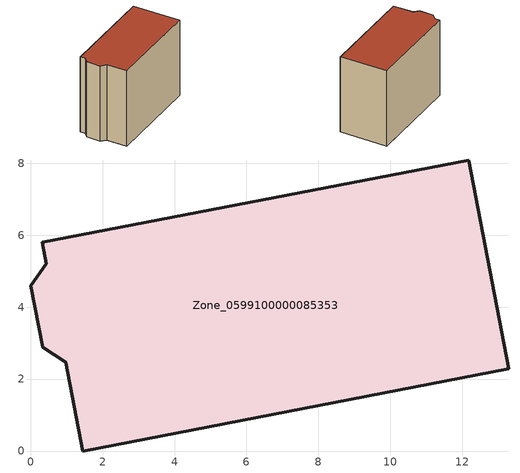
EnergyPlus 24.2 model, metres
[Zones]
Zone_0599100000085353
 floor ground (C_G): 12.18,8.09 13.29,2.29 1.44,0 0.97,2.47 0.33,2.88 0,4.59 0.44,5.21 0.33,5.81 z0
 wall outside (C_F): 0,4.59 0.33,2.88 0.97,2.47 1.44,0 13.29,2.29 12.18,8.09 0.33,5.81 0.44,5.21 0,4.59 z0:9.94
 roof outside (C_R): 12.18,8.09 0.33,5.81 0.44,5.21 0,4.59 0.33,2.88 0.97,2.47 1.44,0 13.29,2.29 z9.94
[BUILDING]
Pand.0599100000085353: North Axis=0; Terrain=City; Loads Convergence Tolerance Value=0.04; Temperature Convergence Tolerance Value=0.4; Solar Distribution=FullExterior; Maximum Number of Warmup Days=25; Minimum Number of Warmup Days=1
[Site:Location]
Rotterdam.The.Hague.AP_ZH_NLD Design_Conditions: Latitude=51.96; Longitude=4.45; Time Zone=1; Elevation=-4.5
[SITE:GROUNDTEMPERATURE:BUILDINGSURFACE]
18, 18, 18, 18, 18, 18, 18, 18, 18, 18, 18, 18
[MATERIAL] Thermal Absorptance=0.9; Solar Absorptance=0.7; Visible Absorptance=0.7
Name | Roughness | Thickness | Conductivity | Density | Specific Heat
G.TI.1946 | MediumSmooth | 0.15 | 1 | 540 | 1210
F.TI.1946 | Rough | 0.3 | 0.857143 | 1920 | 840
R.TI.1946 | MediumRough | 0.2 | 0.1 | 1500 | 1000
[CONSTRUCTION]
C_G: G.TI.1946
C_F: F.TI.1946
C_R: R.TI.1946
[ZONE]
Zone_0599100000085353: Type=1; Multiplier=1; Ceiling Height=Autocalculate; Volume=Autocalculate; Floor Area=autocalculate; Part of Total Floor Area=Yes
[ZONEINFILTRATION:DESIGNFLOWRATE]
Infil_Zone_0599100000085353: Zone or ZoneList or Space or SpaceList=Zone_0599100000085353; Schedule=AlwaysOn; Design Flow Rate Calculation Method=Flow/Area; Flow Rate per Floor Area=0.003; Constant Term Coefficient=1; Temperature Term Coefficient=0; Velocity Term Coefficient=0; Velocity Squared Term Coefficient=0
[HVACTEMPLATE:ZONE:IDEALLOADSAIRSYSTEM]
Zone_0599100000085353: Maximum Heating Supply Air Temperature=50; Minimum Cooling Supply Air Temperature=13; Maximum Heating Supply Air Humidity Ratio=0.0156; Minimum Cooling Supply Air Humidity Ratio=0.0077; Heating Limit=NoLimit; Cooling Limit=NoLimit; Dehumidification Control Type=ConstantSensibleHeatRatio; Cooling Sensible Heat Ratio=0.7; Dehumidification Setpoint=60; Humidification Control Type=None; Humidification Setpoint=30; Outdoor Air Method=None; Outdoor Air Flow Rate per Person=0.00944; Outdoor Air Flow Rate per Zone Floor Area=0; Outdoor Air Flow Rate per Zone=0; Demand Controlled Ventilation Type=None; Outdoor Air Economizer Type=NoEconomizer; Heat Recovery Type=None; Sensible Heat Recovery Effectiveness=0.7; Latent Heat Recovery Effectiveness=0.65
[ZONECONTROL:THERMOSTAT]
ThermostatControl_Zone_0599100000085353: Zone or ZoneList=Zone_0599100000085353; Control Type Schedule=DualSetpointControlType; Control 1=Thermostat_Zone_0599100000085353; Temperature Difference Between Cutout And Setpoint=0
[THERMOSTATSETPOINT:DUALSETPOINT]
Thermostat_Zone_0599100000085353: Heating Setpoint Temperature Schedule=HeatingSetpoint_Zone_0599100000085353; Cooling Setpoint Temperature Schedule=CoolingSetpoint_Zone_0599100000085353
[SCHEDULE:COMPACT]
HeatingSetpoint_Zone_0599100000085353: Through: 12/31, For: AllDays, Until: 24:00, 21
CoolingSetpoint_Zone_0599100000085353: Through: 12/31, For: AllDays, Until: 24:00, 24
DualSetpointControlType: Through: 12/31, For: AllDays, Until: 24:00, 4
AlwaysOn: Through: 12/31, For: AllDays, Until: 24:00, 1
